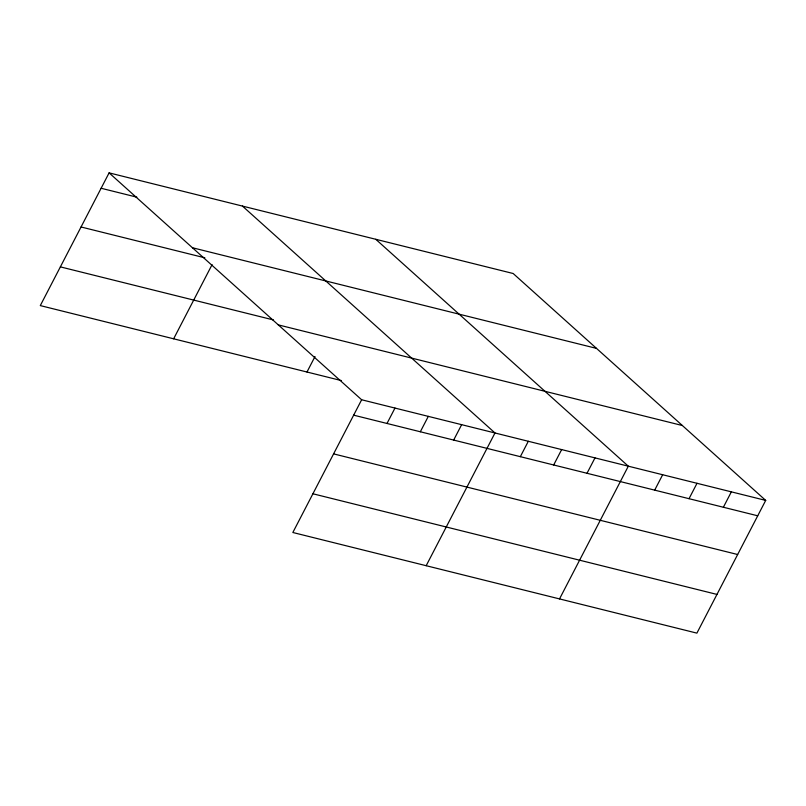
<?xml version="1.0" encoding="UTF-8"?>
<svg xmlns="http://www.w3.org/2000/svg" width="806" height="806" viewBox="0 0 806 806"><rect width="100%" height="100%" fill="white"/><g stroke="black" fill="none" stroke-linecap="round" stroke-linejoin="round"><path stroke-width="1.21" d="M109.102 172.867L361.642 399.766L292.84 532.494L696.898 633.133L765.7 500.405L513.16 273.506L109.102 172.867L40.3 305.595L341.321 380.573M173.643 338.802L212.089 264.63M306.975 372.019L315.005 356.534M387.001 423.462L394.98 408.068M420.329 431.764L428.308 416.37M453.667 440.066L461.647 424.671M426.183 565.701L494.985 432.973L242.435 206.074M520.333 456.68L528.313 441.275M553.672 464.981L561.651 449.587M587.01 473.283L594.989 457.889M559.525 598.918L628.317 466.19L375.777 239.291M654.684 490.139L662.663 474.744M689.029 498.692L697.009 483.298M723.375 507.246L731.354 491.851M101.123 188.261L136.839 197.158M192.443 247.744L596.5 348.383M81.053 226.98L204.865 257.819M60.369 266.877L273.476 319.952M278.302 324.889L682.36 425.528M361.642 399.766L765.7 500.405M353.663 415.161L757.721 515.8M333.593 453.879L737.651 554.518M312.909 493.776L716.967 594.415"/></g></svg>
